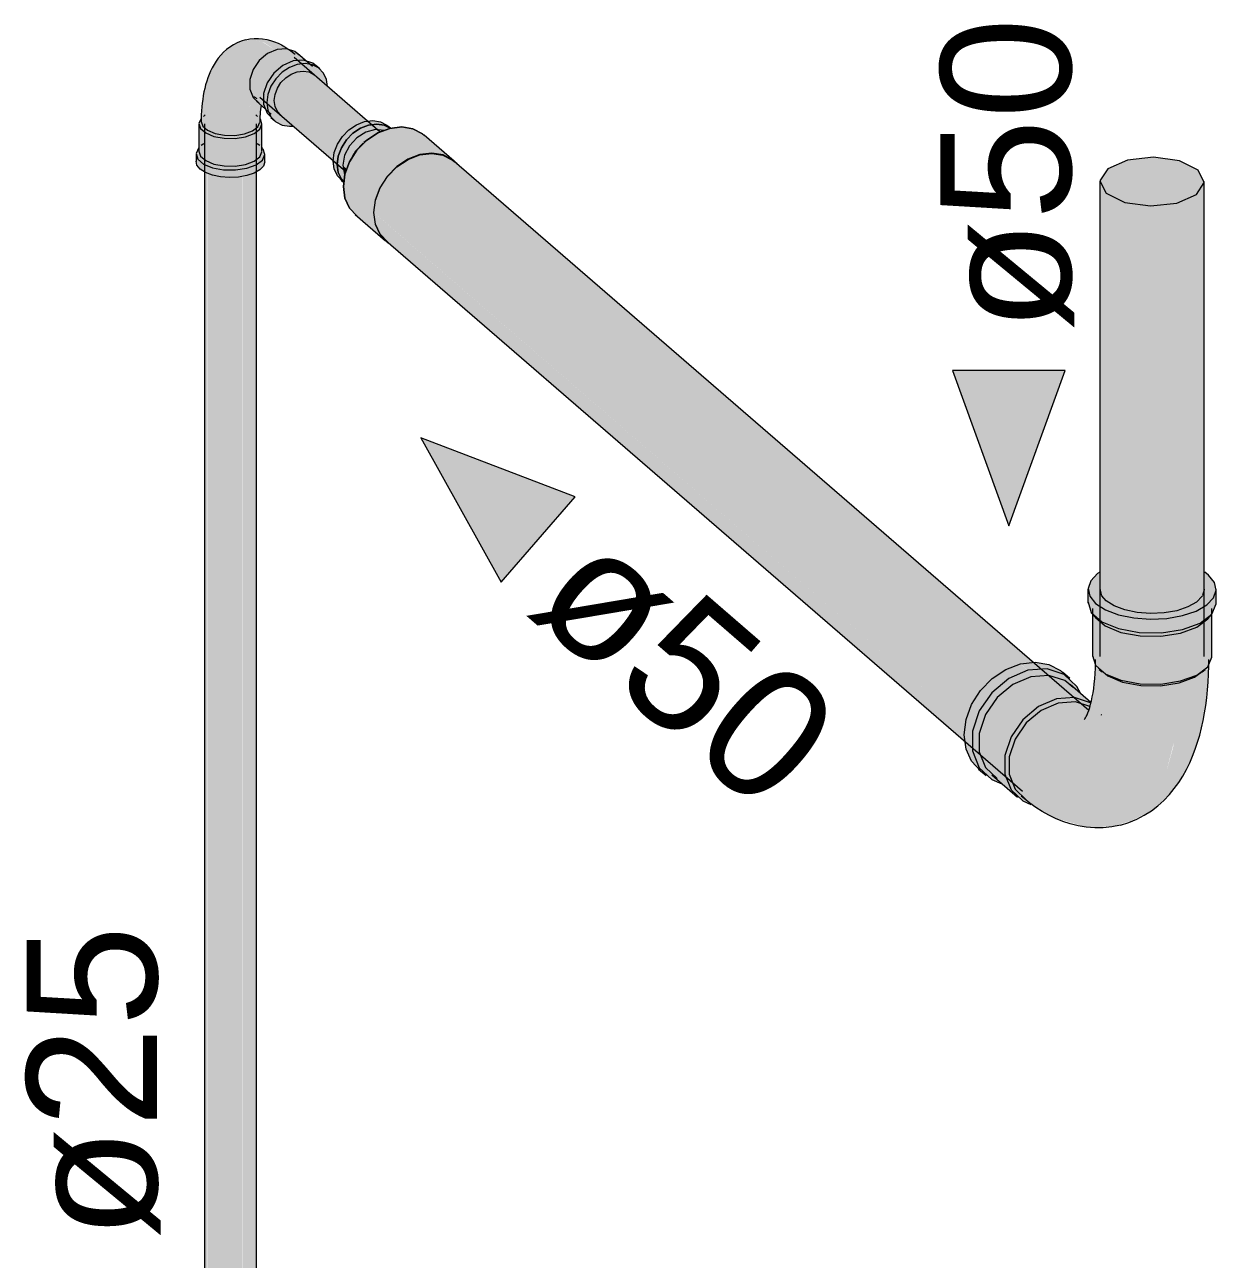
# Model space of a CAD drawing. Header units: metres. Extents: x -0.9 to 62, y -37.3 to 60.
# Drawn here: x 53.865 to 54.436, y 36.442 to 37.034 of the extents above; entities that cross this region are included whole.
import ezdxf

# ---------------------------------------------------------------- set-up
doc = ezdxf.new("R2010")
doc.units = ezdxf.units.M
doc.layers.add('P-PIPE', color=7, linetype='Continuous', lineweight=5)
doc.layers.add('P-PIPE-IDEN', color=7, linetype='Continuous', lineweight=5)
doc.styles.add('Arial_3', font='arial.ttf', dxfattribs={"height": 0.0625})

# ---------------------------------------------------------------- blocks, each defined once
blk = doc.blocks.new('AF_Soldavel_Curva 45_90 - Standard-3705015-3D_DT_03')
at = {"layer": 'P-PIPE', "true_color": 0x69503c}
for points in [[(12.32916, 36.74878), (12.33715, 36.74916), (12.34465, 36.75049), (12.35156, 36.75291), (12.35668, 36.75605), (12.35951, 36.759), (12.36079, 36.7627), (12.35998, 36.76643), (12.35712, 36.76993), (12.35504, 36.77127), (12.35502, 36.7627), (12.35389, 36.75965), (12.35116, 36.75689), (12.34663, 36.75444), (12.34192, 36.75285), (12.33422, 36.75169), (12.32916, 36.75147), (12.32124, 36.75229), (12.31693, 36.75319), (12.3113, 36.75548), (12.30759, 36.75815), (12.30573, 36.76043), (12.30507, 36.76353), (12.30507, 36.77132), (12.30388, 36.77065), (12.3006, 36.76723), (12.29932, 36.76353), (12.30013, 36.75981), (12.30299, 36.75631), (12.30859, 36.75293), (12.31502, 36.75067), (12.32292, 36.74925), (12.32427, 36.74914)], [(12.33452, 36.74229), (12.34465, 36.74385), (12.34465, 36.75049), (12.33563, 36.74908), (12.32916, 36.74878), (12.31964, 36.74971), (12.31251, 36.75144), (12.30759, 36.75334), (12.30286, 36.75646), (12.30008, 36.76006), (12.29932, 36.76345), (12.29932, 36.7569), (12.30092, 36.75192), (12.30595, 36.74758), (12.31502, 36.74407), (12.32427, 36.74243), (12.33422, 36.74229)], [(12.34465, 36.74385), (12.35319, 36.74707), (12.35869, 36.75132), (12.36079, 36.75606), (12.36079, 36.7627), (12.35951, 36.759), (12.35623, 36.75559), (12.35116, 36.75268), (12.34465, 36.75049), (12.34465, 36.74494)], [(12.33422, 36.7177), (12.34365, 36.71916), (12.34365, 36.74206), (12.33422, 36.7406), (12.32289, 36.74099), (12.31391, 36.74291), (12.30713, 36.74593), (12.30209, 36.75053), (12.30142, 36.75132), (12.30157, 36.73083), (12.30286, 36.72671), (12.30805, 36.72243), (12.31502, 36.71954), (12.32479, 36.71782), (12.33352, 36.7177)], [(12.33422, 36.7406), (12.34378, 36.74229), (12.34465, 36.74385), (12.33422, 36.74229), (12.32289, 36.74261), (12.31391, 36.74427), (12.30573, 36.74776), (12.30209, 36.75053), (12.3034, 36.74915), (12.30805, 36.74534), (12.31502, 36.74245), (12.32427, 36.74074), (12.32992, 36.74066)], [(12.34365, 36.71916), (12.35199, 36.72244), (12.35668, 36.72598), (12.35869, 36.73053), (12.35863, 36.75118), (12.35583, 36.74825), (12.35116, 36.74483), (12.34365, 36.74206), (12.34365, 36.71957)], [(12.34365, 36.74206), (12.3515, 36.74497), (12.35738, 36.74971), (12.35769, 36.75047), (12.35295, 36.74692), (12.34465, 36.74385), (12.34378, 36.74229)], [(12.25829, 36.67019), (12.25144, 36.67647), (12.25014, 36.6777), (12.24715, 36.68566), (12.24732, 36.69453), (12.25062, 36.70371), (12.25578, 36.7112), (12.26425, 36.71788), (12.27198, 36.7212), (12.27056, 36.72429), (12.26117, 36.72021), (12.25296, 36.71326), (12.24712, 36.70479), (12.24391, 36.69453), (12.24409, 36.68521), (12.24715, 36.67757), (12.25317, 36.67188), (12.25796, 36.6703)], [(12.29098, 36.71944), (12.28606, 36.72426), (12.27982, 36.72725), (12.27401, 36.7282), (12.26708, 36.7273), (12.27056, 36.72429), (12.28053, 36.72474), (12.28845, 36.72184), (12.29069, 36.71972)], [(12.29538, 36.71313), (12.294, 36.71659), (12.28796, 36.7223), (12.27982, 36.72498), (12.27056, 36.72429), (12.27198, 36.7212), (12.2806, 36.72184), (12.28819, 36.71935), (12.29532, 36.71318)], [(12.26807, 36.66173), (12.26227, 36.66747), (12.25944, 36.67503), (12.25945, 36.68338), (12.26244, 36.6924), (12.26872, 36.7011), (12.27633, 36.70715), (12.28428, 36.71056), (12.27198, 36.7212), (12.26302, 36.71722), (12.25578, 36.7112), (12.25014, 36.70302), (12.24715, 36.69309), (12.24728, 36.6849), (12.25025, 36.67759), (12.25924, 36.66937), (12.26803, 36.66176)], [(12.30048, 36.70871), (12.28819, 36.71935), (12.28015, 36.72181), (12.27198, 36.7212), (12.28428, 36.71056), (12.2929, 36.71121), (12.29984, 36.70893)], [(12.33399, 36.71688), (12.34294, 36.71827), (12.34365, 36.71916), (12.33352, 36.7177), (12.32289, 36.71808), (12.31425, 36.71986), (12.30805, 36.7222), (12.30876, 36.72156), (12.31702, 36.71841), (12.32479, 36.71701), (12.33352, 36.71689)], [(12.34294, 36.71827), (12.35034, 36.721), (12.35133, 36.72199), (12.34365, 36.71916)], [(12.27217, 36.66038), (12.26807, 36.66383), (12.26439, 36.66731), (12.26155, 36.67503), (12.26155, 36.68278), (12.26478, 36.69188), (12.26973, 36.69906), (12.27692, 36.70504), (12.28509, 36.70854), (12.28428, 36.71056), (12.27566, 36.70687), (12.26807, 36.70056), (12.26244, 36.6924), (12.25945, 36.68278), (12.25961, 36.67415), (12.26244, 36.66706), (12.26807, 36.66173), (12.27186, 36.66049)], [(12.30019, 36.70687), (12.30044, 36.70873), (12.29244, 36.71117), (12.28428, 36.71056), (12.28509, 36.70854), (12.29325, 36.70915), (12.29984, 36.70698)]]:
    blk.add_hatch(color=27, dxfattribs=at).paths.add_polyline_path(points)
h = blk.add_hatch(color=27, dxfattribs=at)
h.paths.add_polyline_path([(12.24391, 36.68566), (12.24413, 36.69577), (12.24712, 36.70479), (12.25347, 36.7138), (12.26145, 36.72038), (12.27056, 36.72429), (12.26682, 36.7273), (12.26, 36.72468), (12.25263, 36.71946), (12.24712, 36.71343), (12.24356, 36.70787), (12.24086, 36.70063), (12.23994, 36.69336), (12.24086, 36.68655), (12.24391, 36.68566)])
h.paths.add_polyline_path([(12.25317, 36.67188), (12.24708, 36.67769), (12.24391, 36.68566), (12.24086, 36.68655), (12.24361, 36.68062), (12.24923, 36.67503), (12.25296, 36.67204)])
h = blk.add_hatch(color=27, dxfattribs=at)
h.paths.add_polyline_path([(12.30287, 36.64899), (12.31202, 36.64972), (12.31957, 36.65203), (12.326, 36.65669), (12.33189, 36.66446), (12.33664, 36.67478), (12.34043, 36.68961), (12.34223, 36.70202), (12.34294, 36.71827), (12.33352, 36.71689), (12.32289, 36.71732), (12.31502, 36.71896), (12.30876, 36.72156), (12.30281, 36.72671), (12.30248, 36.71972), (12.30127, 36.71124), (12.29946, 36.7046), (12.29841, 36.7026), (12.29685, 36.70262), (12.29061, 36.70477), (12.28509, 36.70854), (12.27692, 36.70504), (12.26973, 36.69906), (12.26439, 36.69133), (12.26155, 36.68278), (12.26155, 36.67861), (12.26155, 36.6786), (12.26155, 36.67443), (12.26458, 36.66713), (12.27172, 36.66073), (12.27527, 36.65801), (12.28311, 36.6536), (12.2982, 36.64926), (12.29964, 36.64917)])
h.paths.add_polyline_path([(12.30083, 36.69629), (12.30083, 36.69629), (12.3021, 36.69629)])
h = blk.add_hatch(color=27, dxfattribs=at)
h.paths.add_polyline_path([(12.31909, 36.65168), (12.3294, 36.65677), (12.33574, 36.66243), (12.33966, 36.66647), (12.34614, 36.67619), (12.35006, 36.68537), (12.35297, 36.69453), (12.35537, 36.70772), (12.35648, 36.71443), (12.35698, 36.72666), (12.35617, 36.72553), (12.35245, 36.7226), (12.34941, 36.72065), (12.34294, 36.71827), (12.34189, 36.69964), (12.34011, 36.6874), (12.33664, 36.67478), (12.33189, 36.66446), (12.326, 36.65669), (12.31957, 36.65203)])
h.paths.add_polyline_path([(12.29736, 36.70247), (12.29846, 36.7027), (12.30003, 36.70621), (12.30019, 36.70687), (12.2929, 36.70912), (12.28509, 36.70854), (12.29134, 36.70427), (12.29703, 36.70257)])
at = {"layer": 'P-PIPE'}
for p, q in [((12.29931, 36.76312), (12.29931, 36.75648)), ((12.36081, 36.75648), (12.36081, 36.76312)), ((12.30141, 36.75383), (12.30141, 36.73092)), ((12.35871, 36.73092), (12.35871, 36.75383)), ((12.30148, 36.75118), (12.30343, 36.74889)), ((12.35668, 36.74889), (12.35863, 36.75118)), ((12.3047, 36.7247), (12.30603, 36.72352)), ((12.35409, 36.72352), (12.35541, 36.7247)), ((12.29068, 36.72034), (12.28712, 36.72342)), ((12.3007, 36.7089), (12.29073, 36.71752)), ((12.30597, 36.70285), (12.30569, 36.70299)), ((12.24688, 36.67691), (12.25044, 36.67383)), ((12.25324, 36.67419), (12.26553, 36.66355))]:
    blk.add_line(p, q, dxfattribs=at)
for points in [[(12.30491, 36.77137, 0), (12.30388, 36.77065, 0), (12.3006, 36.76723, 0), (12.29932, 36.76353, 0), (12.30013, 36.75981, 0), (12.30299, 36.75631, 0), (12.30769, 36.75327, 0), (12.31391, 36.7509, 0), (12.32124, 36.74937, 0), (12.32916, 36.74878, 0), (12.33715, 36.74916, 0), (12.34465, 36.75049, 0)], [(12.34465, 36.75049, 0), (12.35116, 36.75268, 0), (12.35623, 36.75559, 0), (12.35951, 36.759, 0), (12.36079, 36.7627, 0), (12.35998, 36.76643, 0), (12.35712, 36.76993, 0), (12.35525, 36.77133, 0)], [(12.30593, 36.76005, 0), (12.30573, 36.76043, 0), (12.30507, 36.76345, 0)], [(12.34192, 36.75285, 0), (12.33582, 36.75177, 0), (12.32933, 36.75146, 0), (12.32289, 36.75194, 0), (12.31693, 36.75319, 0), (12.31187, 36.75511, 0), (12.30805, 36.75758, 0), (12.30596, 36.76001, 0)], [(12.35418, 36.76005, 0), (12.35401, 36.75977, 0), (12.35133, 36.75699, 0), (12.34721, 36.75463, 0), (12.34192, 36.75285, 0)], [(12.35505, 36.76311, 0), (12.35504, 36.76278, 0), (12.35425, 36.76018, 0)], [(12.29932, 36.7569, 0), (12.30087, 36.75197, 0), (12.30594, 36.74758, 0), (12.31392, 36.74427, 0), (12.32384, 36.74243, 0), (12.33452, 36.74229, 0), (12.34465, 36.74385, 0)], [(12.34465, 36.74385, 0), (12.35303, 36.74694, 0), (12.35863, 36.75118, 0), (12.36079, 36.75606, 0), (12.36081, 36.75648, 0)], [(12.30286, 36.74962, 0), (12.30759, 36.74554, 0), (12.31502, 36.74245, 0), (12.32427, 36.74074, 0), (12.33422, 36.7406, 0), (12.34365, 36.74206, 0)], [(12.34365, 36.74206, 0), (12.35145, 36.74494, 0), (12.35668, 36.74889, 0)], [(12.30142, 36.73131, 0), (12.30286, 36.72671, 0), (12.30759, 36.72263, 0), (12.31502, 36.71954, 0), (12.32427, 36.71783, 0), (12.33422, 36.7177, 0), (12.34365, 36.71916, 0)], [(12.34365, 36.71916, 0), (12.35145, 36.72203, 0), (12.35668, 36.72598, 0), (12.35869, 36.73053, 0), (12.35871, 36.73092, 0)], [(12.24786, 36.67612, 0), (12.24356, 36.68067, 0), (12.24086, 36.68655, 0), (12.23994, 36.69336, 0), (12.24086, 36.70063, 0), (12.24356, 36.70787, 0), (12.24786, 36.71459, 0), (12.25347, 36.72032, 0), (12.26, 36.72468, 0), (12.267, 36.72737, 0)], [(12.27056, 36.72429, 0), (12.2613, 36.72032, 0), (12.25316, 36.71355, 0), (12.24712, 36.70479, 0), (12.24391, 36.6951, 0), (12.24391, 36.68566, 0), (12.24712, 36.67759, 0), (12.25317, 36.67188, 0), (12.2581, 36.66981, 0)], [(12.267, 36.72737, 0), (12.27401, 36.7282, 0), (12.28053, 36.72713, 0), (12.28614, 36.72422, 0), (12.28841, 36.72219, 0)], [(12.29575, 36.71337, 0), (12.294, 36.71659, 0), (12.28796, 36.7223, 0), (12.27982, 36.72498, 0), (12.27056, 36.72429, 0)], [(12.29761, 36.70068, 0), (12.29768, 36.70076, 0), (12.29786, 36.70102, 0), (12.29812, 36.70146, 0), (12.29846, 36.70209, 0), (12.29885, 36.70291, 0), (12.29927, 36.70391, 0), (12.29971, 36.7051, 0), (12.30015, 36.70646, 0), (12.30058, 36.70799, 0), (12.301, 36.70968, 0), (12.30139, 36.71152, 0), (12.30174, 36.71351, 0), (12.30206, 36.71563, 0), (12.30233, 36.71788, 0), (12.30255, 36.72025, 0), (12.30272, 36.72273, 0), (12.30284, 36.72532, 0), (12.3029, 36.728, 0), (12.30291, 36.72942, 0)], [(12.30428, 36.72543, 0), (12.30876, 36.72156, 0), (12.3158, 36.71864, 0), (12.32457, 36.71701, 0), (12.33399, 36.71688, 0), (12.34294, 36.71827, 0)], [(12.31483, 36.65011, 0), (12.31882, 36.65132, 0), (12.32266, 36.65289, 0), (12.32629, 36.65479, 0), (12.32968, 36.65696, 0), (12.33282, 36.65937, 0), (12.33569, 36.66197, 0), (12.33831, 36.66473, 0), (12.34068, 36.6676, 0), (12.34282, 36.67057, 0), (12.34475, 36.67362, 0), (12.34649, 36.67675, 0), (12.34806, 36.67994, 0), (12.34946, 36.68318, 0), (12.35072, 36.68649, 0), (12.35185, 36.68985, 0), (12.35285, 36.69326, 0), (12.35374, 36.69673, 0), (12.35451, 36.70025, 0), (12.35518, 36.70383, 0), (12.35574, 36.70747, 0), (12.35621, 36.71115, 0), (12.35659, 36.71489, 0), (12.35688, 36.71867, 0), (12.35707, 36.72251, 0), (12.35718, 36.72639, 0), (12.35721, 36.72942, 0)], [(12.34294, 36.71827, 0), (12.35034, 36.721, 0), (12.35529, 36.72474, 0)], [(12.27198, 36.7212, 0), (12.26337, 36.7175, 0), (12.25578, 36.7112, 0), (12.25015, 36.70304, 0), (12.24715, 36.69401, 0), (12.24715, 36.68521, 0), (12.25015, 36.67769, 0), (12.25577, 36.67237, 0)], [(12.29223, 36.71606, 0), (12.28819, 36.71935, 0), (12.2806, 36.72184, 0), (12.27198, 36.7212, 0)], [(12.28428, 36.71056, 0), (12.27566, 36.70687, 0), (12.26807, 36.70056, 0), (12.26244, 36.6924, 0), (12.25945, 36.68338, 0), (12.25944, 36.67458, 0), (12.26244, 36.66706, 0), (12.26807, 36.66173, 0), (12.27199, 36.66, 0)], [(12.28509, 36.70854, 0), (12.27692, 36.70504, 0), (12.26973, 36.69906, 0), (12.26439, 36.69133, 0), (12.26155, 36.68278, 0), (12.26155, 36.67444, 0), (12.26439, 36.66731, 0), (12.26972, 36.66226, 0)], [(12.30048, 36.70871, 0), (12.2929, 36.71121, 0), (12.28428, 36.71056, 0)], [(12.30022, 36.70692, 0), (12.29325, 36.70915, 0), (12.28509, 36.70854, 0)], [(12.31483, 36.65011, 0), (12.31074, 36.64929, 0), (12.30661, 36.64886, 0), (12.30252, 36.64881, 0), (12.2985, 36.64912, 0), (12.2946, 36.64976, 0), (12.29084, 36.65069, 0), (12.28723, 36.65187, 0), (12.28378, 36.65328, 0), (12.28049, 36.65489, 0), (12.27734, 36.65666, 0), (12.27433, 36.65859, 0), (12.27144, 36.66066, 0), (12.26866, 36.66285, 0), (12.26732, 36.66399, 0)]]:
    blk.add_polyline3d(points, dxfattribs=at)
blk = doc.blocks.new('PVC Marrom Soldável_Bucha de Reducão Longa - Bucha de Redução-3710161-3D_DT_03')
at = {"layer": 'P-PIPE', "true_color": 0x69503c}
for points in [[(11.93952, 36.96667), (11.94018, 36.97113), (11.94153, 36.97474), (11.94441, 36.97898), (11.94793, 36.98226), (11.95172, 36.98449), (11.95571, 36.98572), (11.95915, 36.98594), (11.96209, 36.98545), (11.96464, 36.98433), (11.96221, 36.98605), (11.95992, 36.98714), (11.95571, 36.98759), (11.95166, 36.98684), (11.94793, 36.98517), (11.94448, 36.98262), (11.94153, 36.97935), (11.93927, 36.97541), (11.93813, 36.97236), (11.93762, 36.96832), (11.93891, 36.9672)], [(11.94223, 36.9663), (11.9433, 36.97159), (11.94594, 36.97632), (11.94943, 36.97988), (11.9539, 36.98239), (11.95856, 36.98329), (11.96239, 36.98313), (11.96466, 36.98412), (11.9614, 36.98557), (11.95783, 36.98597), (11.95356, 36.9852), (11.95067, 36.98409), (11.94637, 36.98098), (11.94393, 36.97848), (11.94108, 36.97353), (11.94003, 36.97072), (11.93952, 36.96667), (11.94074, 36.9665)], [(11.95698, 36.94361), (11.9579, 36.95002), (11.96069, 36.95666), (11.96401, 36.96155), (11.96815, 36.96576), (11.97346, 36.96929), (11.98024, 36.97161), (11.9849, 36.97216), (11.99058, 36.97111), (11.99452, 36.96918), (11.97964, 36.9818), (11.97577, 36.98381), (11.97042, 36.98469), (11.9636, 36.98359), (11.95812, 36.98125), (11.95306, 36.97768), (11.94867, 36.97301), (11.94516, 36.9672), (11.94318, 36.96148), (11.9425, 36.95613), (11.95693, 36.94365)], [(11.94419, 36.9646), (11.94603, 36.969), (11.94916, 36.97389), (11.95306, 36.97781), (11.95638, 36.98009), (11.9601, 36.98225), (11.9614, 36.98296), (11.95742, 36.98327), (11.95245, 36.98174), (11.94851, 36.97913), (11.94488, 36.97474), (11.94296, 36.97067), (11.94242, 36.96613), (11.94403, 36.96474)], [(11.94275, 36.95811), (11.9426, 36.95849), (11.94126, 36.96021), (11.94003, 36.96289), (11.93952, 36.96667), (11.93762, 36.96832), (11.93833, 36.96411), (11.94003, 36.96084), (11.9425, 36.95832)], [(11.94278, 36.95831), (11.943, 36.96209), (11.94223, 36.9663), (11.93952, 36.96667), (11.94003, 36.96289), (11.94211, 36.95901), (11.9425, 36.9586)], [(11.96424, 36.92909), (11.96347, 36.92977), (11.95995, 36.93367), (11.95779, 36.93893), (11.95715, 36.94365), (11.9579, 36.94957), (11.96013, 36.9555), (11.96369, 36.961), (11.96835, 36.9657), (11.97393, 36.96929), (11.98024, 36.97143), (11.9849, 36.97197), (11.99089, 36.97073), (11.99484, 36.96863), (11.99408, 36.96929), (11.98957, 36.97139), (11.98389, 36.97204), (11.97849, 36.97122), (11.97279, 36.96886), (11.96727, 36.96489), (11.96306, 36.96036), (11.95969, 36.95481), (11.95761, 36.94857), (11.95706, 36.94296), (11.95799, 36.93747), (11.96036, 36.93278), (11.96404, 36.92919)], [(11.9432, 36.96167), (11.94357, 36.96293), (11.94403, 36.96474), (11.94229, 36.96596), (11.94314, 36.96177)], [(11.96347, 36.92948), (11.95969, 36.93377), (11.95761, 36.93896), (11.95693, 36.94365), (11.9425, 36.95613), (11.94326, 36.95055), (11.94547, 36.94574), (11.949, 36.94201), (11.96082, 36.93178)]]:
    blk.add_hatch(color=27, dxfattribs=at).paths.add_polyline_path(points)
at = {"layer": 'P-PIPE'}
for p, q in [((11.96501, 36.98404), (11.96386, 36.98504)), ((11.9542, 36.97872), (11.95228, 36.9772)), ((11.99564, 36.96825), (11.98117, 36.98077)), ((11.94223, 36.9663), (11.94303, 36.96193)), ((11.94757, 36.97176), (11.94634, 36.96963)), ((11.94148, 36.95917), (11.94275, 36.95808)), ((11.94819, 36.94266), (11.96267, 36.93013))]:
    blk.add_line(p, q, dxfattribs=at)
for points in [[(11.93762, 36.96832, 0), (11.93813, 36.97236, 0), (11.93964, 36.97639, 0), (11.94203, 36.98012, 0), (11.94515, 36.98331, 0), (11.94878, 36.98573, 0), (11.95267, 36.98723, 0), (11.95657, 36.98769, 0), (11.9602, 36.9871, 0), (11.96331, 36.98548, 0), (11.96386, 36.98504, 0)], [(11.96488, 36.98407, 0), (11.96209, 36.98545, 0), (11.95846, 36.98605, 0), (11.95457, 36.98559, 0), (11.95067, 36.98409, 0), (11.94704, 36.98167, 0), (11.94393, 36.97848, 0), (11.94153, 36.97474, 0), (11.94003, 36.97072, 0), (11.93952, 36.96667, 0)], [(11.93952, 36.96667, 0), (11.94003, 36.97072, 0), (11.94153, 36.97474, 0), (11.94393, 36.97848, 0), (11.94704, 36.98167, 0), (11.95067, 36.98409, 0), (11.95457, 36.98559, 0), (11.95846, 36.98605, 0), (11.96209, 36.98545, 0), (11.96488, 36.98407, 0)], [(11.9425, 36.95613, 0), (11.94326, 36.96209, 0), (11.94547, 36.96803, 0), (11.949, 36.97353, 0), (11.95359, 36.97823, 0), (11.95894, 36.9818, 0), (11.96468, 36.984, 0), (11.97042, 36.98469, 0), (11.97577, 36.98381, 0), (11.98036, 36.98142, 0), (11.98116, 36.98077, 0)], [(11.98036, 36.98142, 0), (11.97577, 36.98381, 0), (11.97042, 36.98469, 0), (11.96468, 36.984, 0), (11.95894, 36.9818, 0), (11.95359, 36.97823, 0), (11.949, 36.97353, 0), (11.94547, 36.96803, 0), (11.94326, 36.96209, 0), (11.9425, 36.95613, 0)], [(11.96186, 36.98297, 0), (11.95783, 36.98337, 0), (11.95321, 36.98221, 0), (11.94887, 36.97953, 0), (11.94534, 36.97566, 0), (11.94303, 36.97107, 0), (11.94223, 36.9663, 0)], [(11.95191, 36.9769, 0), (11.94837, 36.97303, 0), (11.94728, 36.97124, 0)], [(11.99694, 36.96698, 0), (11.99484, 36.9689, 0), (11.99025, 36.97128, 0), (11.9849, 36.97216, 0), (11.97916, 36.97148, 0), (11.97342, 36.96927, 0), (11.96807, 36.9657, 0), (11.96347, 36.961, 0), (11.95995, 36.9555, 0), (11.95773, 36.94957, 0), (11.95698, 36.94361, 0)], [(11.94203, 36.95873, 0), (11.93964, 36.96126, 0), (11.93813, 36.96453, 0), (11.93762, 36.96832, 0)], [(11.93952, 36.96667, 0), (11.94003, 36.96289, 0), (11.94153, 36.95962, 0), (11.94271, 36.95817, 0)], [(11.94267, 36.9582, 0), (11.94153, 36.95962, 0), (11.94003, 36.96289, 0), (11.93952, 36.96667, 0)], [(11.95715, 36.94365, 0), (11.9579, 36.94956, 0), (11.9601, 36.95545, 0), (11.9636, 36.96091, 0), (11.96815, 36.96557, 0), (11.97346, 36.96912, 0), (11.97916, 36.9713, 0), (11.98485, 36.97198, 0), (11.99016, 36.97111, 0), (11.99472, 36.96874, 0), (11.99551, 36.9681, 0)], [(11.949, 36.94201, 0), (11.94547, 36.94574, 0), (11.94326, 36.95055, 0), (11.9425, 36.95613, 0)], [(11.9425, 36.95613, 0), (11.94326, 36.95055, 0), (11.94547, 36.94574, 0), (11.949, 36.94201, 0)], [(11.95698, 36.94361, 0), (11.95773, 36.93803, 0), (11.95995, 36.93321, 0), (11.96347, 36.92948, 0), (11.96396, 36.92913, 0)], [(11.9636, 36.92964, 0), (11.9601, 36.93334, 0), (11.9579, 36.93812, 0), (11.95715, 36.94365, 0)]]:
    blk.add_polyline3d(points, dxfattribs=at)
blk = doc.blocks.new('AF_Soldavel_Curva 45_90 - Standard-3631512-3D_DT_03')
at = {"layer": 'P-PIPE', "true_color": 0x69503c}
for points in [[(11.89042, 36.98065), (11.89505, 36.98144), (11.8959, 36.98943), (11.8976, 36.99452), (11.89992, 36.9977), (11.90006, 36.99802), (11.89897, 36.99937), (11.8976, 37.00303), (11.89784, 37.00818), (11.89968, 37.01294), (11.90291, 37.01714), (11.90658, 37.02002), (11.90965, 37.02165), (11.90373, 37.02534), (11.89925, 37.02667), (11.89364, 37.02571), (11.88942, 37.02383), (11.88494, 37.02015), (11.88156, 37.01618), (11.88107, 37.01553), (11.87687, 37.00598), (11.87506, 36.99693), (11.87435, 36.98732), (11.87535, 36.98481), (11.87738, 36.98306), (11.88204, 36.98137), (11.88673, 36.9807), (11.89004, 36.98066)], [(11.90494, 36.99363), (11.90417, 36.99583), (11.90444, 37.00144), (11.90641, 37.00657), (11.90954, 37.01086), (11.91381, 37.01428), (11.91751, 37.01587), (11.91069, 37.02178), (11.90572, 37.01948), (11.90215, 37.01651), (11.89896, 37.01155), (11.8976, 37.00745), (11.8976, 37.00281), (11.89918, 36.99885), (11.90472, 36.99382)], [(11.91751, 37.01587), (11.91847, 37.01628), (11.92413, 37.01643), (11.92398, 37.01669), (11.91923, 37.02081), (11.915, 37.0221), (11.91069, 37.02178), (11.91704, 37.01628)], [(11.90779, 36.98959), (11.90625, 36.99339), (11.90598, 36.99745), (11.90654, 37.00083), (11.90847, 37.00523), (11.91108, 37.00878), (11.91415, 37.01155), (11.91781, 37.01366), (11.92036, 37.01465), (11.91847, 37.01628), (11.91285, 37.01361), (11.90902, 37.01035), (11.90584, 37.00566), (11.90417, 37.0005), (11.90417, 36.99555), (11.90634, 36.99084), (11.90745, 36.98988)], [(11.91661, 36.985), (11.91843, 36.98522), (11.91084, 36.99212), (11.90974, 36.99451), (11.90937, 36.99728), (11.90984, 37.0005), (11.91148, 37.00418), (11.91311, 37.00644), (11.91543, 37.00861), (11.91752, 37.01001), (11.92037, 37.0111), (11.92413, 37.01129), (11.92587, 37.01101), (11.92815, 37.00982), (11.93485, 37.00403), (11.93411, 37.00797), (11.93263, 37.01084), (11.9299, 37.01334), (11.92682, 37.01465), (11.92322, 37.01498), (11.91944, 37.01428), (11.9156, 37.01252), (11.91218, 37.00991), (11.90995, 37.00755), (11.90731, 37.00289), (11.90626, 36.99964), (11.90598, 36.9954), (11.90659, 36.99219), (11.90835, 36.98899), (11.91069, 36.98684), (11.91353, 36.98551), (11.91565, 36.98516)], [(11.93064, 37.01295), (11.92763, 37.01528), (11.92284, 37.01661), (11.91847, 37.01628), (11.92041, 37.01465), (11.9247, 37.01499), (11.92815, 37.01424), (11.92995, 37.01331)], [(11.89058, 36.96592), (11.89555, 36.96669), (11.89555, 36.97996), (11.89058, 36.97919), (11.88479, 36.97936), (11.87929, 36.98065), (11.87589, 36.98235), (11.87405, 36.98394), (11.87329, 36.98636), (11.87329, 36.97309), (11.87408, 36.97065), (11.87738, 36.96817), (11.88182, 36.96664), (11.88533, 36.96599), (11.88802, 36.96595)], [(11.89555, 36.97996), (11.90036, 36.982), (11.90241, 36.98356), (11.9034, 36.9862), (11.90253, 36.98807), (11.90206, 36.98614), (11.90104, 36.98442), (11.89887, 36.98278), (11.89508, 36.98128), (11.89536, 36.98048)], [(11.89555, 36.96669), (11.90036, 36.96873), (11.90241, 36.97029), (11.90348, 36.97268), (11.90348, 36.98595), (11.90241, 36.98356), (11.89902, 36.98124), (11.89555, 36.97996), (11.89555, 36.96821)], [(11.89077, 36.96404), (11.89621, 36.96488), (11.89555, 36.96669), (11.89058, 36.96592), (11.88476, 36.9661), (11.87926, 36.96739), (11.87589, 36.96908), (11.87405, 36.97067), (11.87329, 36.97386), (11.87305, 36.9745), (11.87189, 36.97188), (11.87272, 36.96923), (11.87622, 36.96655), (11.88046, 36.96496), (11.88533, 36.96411), (11.89058, 36.96404)], [(11.89621, 36.96488), (11.90104, 36.96678), (11.9038, 36.969), (11.90488, 36.97143), (11.9038, 36.97426), (11.90348, 36.97452), (11.90348, 36.97268), (11.90221, 36.97014), (11.89899, 36.96796), (11.89555, 36.96669), (11.89591, 36.96571)], [(11.8879, 36.96042), (11.89432, 36.961), (11.89621, 36.96134), (11.89621, 36.96488), (11.89058, 36.96404), (11.88365, 36.96437), (11.8785, 36.96561), (11.87529, 36.967), (11.8726, 36.9696), (11.87189, 36.97188), (11.87189, 36.96834), (11.87233, 36.96634), (11.87386, 36.96446), (11.87758, 36.96238), (11.88112, 36.96127), (11.88533, 36.96061)], [(11.89621, 36.96134), (11.90088, 36.96319), (11.90243, 36.96407), (11.90419, 36.96591), (11.90488, 36.96789), (11.90488, 36.97143), (11.90372, 36.96881), (11.90033, 36.9664), (11.89621, 36.96488)]]:
    blk.add_hatch(color=27, dxfattribs=at).paths.add_polyline_path(points)
h = blk.add_hatch(color=27, dxfattribs=at)
h.paths.add_polyline_path([(11.89505, 36.98137), (11.89966, 36.98337), (11.90145, 36.98475), (11.90242, 36.98694), (11.90307, 36.99524), (11.89992, 36.9977), (11.89918, 36.99699), (11.89696, 36.99328), (11.89556, 36.98821), (11.89505, 36.98144)])
h.paths.add_polyline_path([(11.90993, 37.02146), (11.91121, 37.02182), (11.91509, 37.02219), (11.90926, 37.02553), (11.90255, 37.02677), (11.89925, 37.02698), (11.89674, 37.02634), (11.89928, 37.02668), (11.90462, 37.02508), (11.90992, 37.02146)])
h = blk.add_hatch(color=27, dxfattribs=at)
h.paths.add_polyline_path([(11.89058, 36.97919), (11.89555, 36.97996), (11.89494, 36.98135), (11.88874, 36.98067), (11.8848, 36.98085), (11.8798, 36.98206), (11.877, 36.98339), (11.87493, 36.98546), (11.8744, 36.98806), (11.87435, 36.98876), (11.87329, 36.98636), (11.87405, 36.98394), (11.87738, 36.98144), (11.88182, 36.97991), (11.88533, 36.97926), (11.89042, 36.97919)])
h.paths.add_polyline_path([(11.87478, 36.9883), (11.8748, 36.98876), (11.87478, 36.98839)])
at = {"layer": 'P-PIPE'}
for p, q in [((11.92769, 37.01368), (11.92057, 37.01984)), ((11.93117, 37.01253), (11.92927, 37.01417)), ((11.90081, 36.997), (11.90793, 36.99084)), ((11.90475, 37.00044), (11.90467, 37.00031)), ((11.87629, 36.99046), (11.87538, 36.98974)), ((11.90139, 36.98974), (11.90047, 36.99046)), ((11.87328, 36.98616), (11.87328, 36.97289)), ((11.90348, 36.97289), (11.90348, 36.98616)), ((11.90768, 36.98921), (11.90957, 36.98757)), ((11.87555, 36.97661), (11.87436, 36.97571)), ((11.9024, 36.97571), (11.90121, 36.97661)), ((11.90385, 36.97433), (11.90357, 36.97466)), ((11.87188, 36.97165), (11.87188, 36.96811)), ((11.90488, 36.96811), (11.90488, 36.97165))]:
    blk.add_line(p, q, dxfattribs=at)
for points in [[(11.89554, 37.02641, 0), (11.89353, 37.02579, 0), (11.89159, 37.025, 0), (11.88976, 37.02405, 0), (11.88805, 37.02295, 0), (11.88647, 37.02174, 0), (11.88503, 37.02043, 0), (11.88372, 37.01905, 0), (11.88253, 37.01762, 0), (11.88146, 37.01613, 0), (11.8805, 37.01461, 0), (11.87963, 37.01305, 0), (11.87886, 37.01147, 0), (11.87816, 37.00986, 0), (11.87753, 37.00822, 0), (11.87698, 37.00656, 0), (11.87648, 37.00488, 0), (11.87605, 37.00317, 0), (11.87567, 37.00143, 0), (11.87534, 36.99967, 0), (11.87506, 36.99789, 0), (11.87483, 36.99608, 0), (11.87464, 36.99425, 0), (11.8745, 36.99239, 0), (11.87441, 36.99051, 0), (11.87435, 36.98861, 0), (11.87434, 36.98713, 0)], [(11.89554, 37.02641, 0), (11.89761, 37.02682, 0), (11.89969, 37.02704, 0), (11.90175, 37.02706, 0), (11.90377, 37.02691, 0), (11.90574, 37.02659, 0), (11.90763, 37.02612, 0), (11.90943, 37.02552, 0), (11.91116, 37.02482, 0), (11.91281, 37.02402, 0), (11.91437, 37.02313, 0), (11.91587, 37.02217, 0), (11.91731, 37.02114, 0), (11.91869, 37.02006, 0), (11.91935, 37.01949, 0)], [(11.91069, 37.02178, 0), (11.90614, 37.01983, 0), (11.90215, 37.01651, 0), (11.89918, 37.01221, 0), (11.8976, 37.00745, 0), (11.8976, 37.00281, 0), (11.89918, 36.99885, 0), (11.90214, 36.99604, 0)], [(11.92136, 37.01907, 0), (11.91923, 37.02081, 0), (11.91523, 37.02212, 0), (11.91069, 37.02178, 0)], [(11.91847, 37.01628, 0), (11.91351, 37.01416, 0), (11.90914, 37.01052, 0), (11.9059, 37.00582, 0), (11.90417, 37.00063, 0), (11.90417, 36.99556, 0), (11.90589, 36.99123, 0), (11.90888, 36.98832, 0)], [(11.92037, 37.01464, 0), (11.91661, 37.0132, 0), (11.91311, 37.01086, 0), (11.9101, 37.00778, 0), (11.90779, 37.00418, 0), (11.90634, 37.00029, 0), (11.90585, 36.99639, 0), (11.90634, 36.99274, 0), (11.90779, 36.98959, 0), (11.9101, 36.98714, 0), (11.91311, 36.98558, 0), (11.91661, 36.985, 0), (11.9184, 36.98509, 0)], [(11.92967, 37.0138, 0), (11.9278, 37.01522, 0), (11.92344, 37.01665, 0), (11.91847, 37.01628, 0)], [(11.93489, 37.00404, 0), (11.9344, 37.00735, 0), (11.93295, 37.01051, 0), (11.93064, 37.01295, 0), (11.92763, 37.01451, 0), (11.92413, 37.01509, 0), (11.92037, 37.01464, 0)], [(11.91259, 36.99027, 0), (11.91084, 36.99212, 0), (11.90974, 36.99451, 0), (11.90937, 36.99728, 0), (11.90974, 37.00023, 0), (11.91084, 37.00318, 0), (11.91259, 37.00591, 0), (11.91487, 37.00824, 0), (11.91752, 37.01001, 0), (11.92037, 37.0111, 0)], [(11.92037, 37.0111, 0), (11.92322, 37.01144, 0), (11.92587, 37.01101, 0), (11.92815, 37.00982, 0), (11.92855, 37.0095, 0)], [(11.89967, 36.9992, 0), (11.89971, 36.99918, 0), (11.89985, 36.9991, 0), (11.90007, 36.99896, 0), (11.90036, 36.99876, 0), (11.90071, 36.99848, 0), (11.90098, 36.99826, 0)], [(11.90304, 36.99509, 0), (11.90289, 36.99412, 0), (11.90275, 36.99308, 0), (11.90263, 36.99198, 0), (11.90254, 36.99082, 0), (11.90247, 36.98961, 0), (11.90243, 36.98835, 0), (11.90242, 36.98713, 0)], [(11.87435, 36.98876, 0), (11.87329, 36.98636, 0), (11.87405, 36.98394, 0), (11.87654, 36.98179, 0), (11.88046, 36.98016, 0), (11.88533, 36.97926, 0), (11.89058, 36.97919, 0), (11.89555, 36.97996, 0)], [(11.87435, 36.98732, 0), (11.87506, 36.98507, 0), (11.87737, 36.98307, 0), (11.88101, 36.98155, 0), (11.88555, 36.98072, 0), (11.89042, 36.98065, 0), (11.89505, 36.98137, 0)], [(11.89505, 36.98137, 0), (11.89887, 36.98278, 0), (11.90143, 36.98471, 0), (11.90242, 36.98694, 0)], [(11.89555, 36.97996, 0), (11.89966, 36.98147, 0), (11.90241, 36.98356, 0), (11.90348, 36.98595, 0), (11.90272, 36.98837, 0)], [(11.87305, 36.9745, 0), (11.87189, 36.97188, 0), (11.87272, 36.96923, 0), (11.87544, 36.96688, 0), (11.87972, 36.9651, 0), (11.88505, 36.96411, 0), (11.89077, 36.96404, 0), (11.89621, 36.96488, 0)], [(11.87329, 36.97309, 0), (11.87405, 36.97067, 0), (11.87654, 36.96852, 0), (11.88046, 36.96689, 0), (11.88533, 36.96599, 0), (11.89058, 36.96592, 0), (11.89555, 36.96669, 0)], [(11.89555, 36.96669, 0), (11.89966, 36.96821, 0), (11.90241, 36.97029, 0), (11.90348, 36.97268, 0)], [(11.89621, 36.96488, 0), (11.90071, 36.96654, 0), (11.90372, 36.96881, 0), (11.90488, 36.97143, 0), (11.90404, 36.97407, 0)], [(11.89621, 36.96134, 0), (11.89219, 36.96062, 0), (11.8879, 36.96042, 0), (11.88365, 36.96074, 0), (11.87972, 36.96156, 0), (11.87638, 36.96283, 0), (11.87386, 36.96446, 0), (11.87233, 36.96634, 0), (11.87189, 36.96834, 0)], [(11.90488, 36.96789, 0), (11.90419, 36.96591, 0), (11.90243, 36.96407, 0), (11.89971, 36.96252, 0), (11.89621, 36.96134, 0)]]:
    blk.add_polyline3d(points, dxfattribs=at)
blk = doc.blocks.new('Anotacao_Tuboseta - Fluxo 2-2612755-3D_DT_03')
at = {"layer": 'P-PIPE-IDEN'}
blk.add_hatch(color=256, dxfattribs=at).paths.add_polyline_path([(12.28841, 36.8679), (12.26136, 36.79358), (12.23432, 36.8679)])
for p, q in [((12.28841, 36.8679), (12.23432, 36.8679)), ((12.23432, 36.8679), (12.26136, 36.79358)), ((12.26136, 36.79358), (12.28841, 36.8679))]:
    blk.add_line(p, q, dxfattribs=at)

msp = doc.modelspace()

# ---------------------------------------------------------------- hatches: boundary and pattern name
at = {"layer": 'P-PIPE', "true_color": 0x00ffff}
h = msp.add_hatch(color=4, dxfattribs=at)
h.paths.add_polyline_path([(54.01346, 36.97239), (54.01535, 36.977), (54.01792, 36.98071), (54.02163, 36.98409), (54.02439, 36.98628), (53.99569, 37.0111), (53.99193, 37.0094), (53.98972, 37.00777), (53.98755, 37.00536), (53.98594, 37.00258), (53.98498, 36.99964), (53.98468, 36.99728), (54.01345, 36.97239)])
h.paths.add_polyline_path([(54.02369, 36.97303), (54.02479, 36.97412), (54.02399, 36.97336)])
for points in [[(54.02473, 36.98598), (54.02878, 36.98732), (54.02939, 36.9874), (54.00295, 37.01009), (54.00065, 37.01109), (53.99796, 37.01137), (53.99569, 37.0111), (54.02448, 36.9862)], [(54.01297, 36.96859), (54.01345, 36.97239), (53.98468, 36.99728), (53.98528, 36.99403), (53.98651, 36.99175), (53.98888, 36.98943), (54.01294, 36.96862)], [(54.3159, 36.69845), (54.31617, 36.70063), (54.31888, 36.70787), (54.3237, 36.71512), (54.32879, 36.72032), (54.33531, 36.72468), (54.33825, 36.7258), (54.05447, 36.9713), (54.04873, 36.96908), (54.04338, 36.96548), (54.03879, 36.96072), (54.03527, 36.95504), (54.03319, 36.94935), (54.03252, 36.94361), (54.31525, 36.69901)], [(54.33825, 36.7258), (54.34313, 36.72746), (54.34807, 36.7282), (54.06931, 36.96912), (54.06548, 36.97111), (54.06017, 36.97198), (54.05447, 36.9713), (54.33759, 36.72637)], [(53.9527, 35.99345), (53.95267, 36.96246), (53.9512, 36.96283), (53.95128, 35.99604), (53.95156, 35.99485), (53.95243, 35.99379)], [(53.96334, 35.99039), (53.96758, 35.99073), (53.96963, 35.99109), (53.96957, 36.96099), (53.96589, 36.96055), (53.96322, 36.96042), (53.95709, 36.96113), (53.95382, 36.96203), (53.9527, 36.96245), (53.95273, 35.99344), (53.95559, 35.99185), (53.95781, 35.99112), (53.96125, 35.99055), (53.96325, 35.9904)], [(53.96963, 35.99109), (53.97306, 35.99243), (53.97449, 35.99332), (53.97568, 35.99457), (53.97619, 35.99605), (53.97603, 36.96309), (53.97378, 36.9621), (53.96963, 36.96062), (53.96963, 35.99198)], [(54.38337, 36.75758), (54.38337, 36.95292), (54.38038, 36.95879), (54.38059, 36.76251), (54.38138, 36.76002), (54.38301, 36.75802)], [(54.41724, 36.75285), (54.42311, 36.75497), (54.42691, 36.75727), (54.42947, 36.7602), (54.43036, 36.76278), (54.43036, 36.95811), (54.42665, 36.95233), (54.41724, 36.94819), (54.41724, 36.75463)], [(54.40465, 36.75146), (54.41247, 36.752), (54.41724, 36.75285), (54.41724, 36.94819), (54.40465, 36.94679), (54.39225, 36.94852), (54.38337, 36.95292), (54.38337, 36.75758), (54.38791, 36.75484), (54.39312, 36.753), (54.39959, 36.75184), (54.40456, 36.75146)], [(54.31568, 36.6902), (54.31538, 36.69438), (54.3159, 36.69845), (54.03248, 36.94361), (54.03322, 36.93812), (54.03554, 36.93321), (54.0391, 36.92948), (54.31547, 36.69038)]]:
    msp.add_hatch(color=4, dxfattribs=at).paths.add_polyline_path(points)
at = {"layer": 'P-PIPE', "true_color": 0x7f7f7f}
msp.add_hatch(color=8, dxfattribs=at).paths.add_polyline_path([(54.40465, 36.94679), (54.41724, 36.94819), (54.42665, 36.95233), (54.43036, 36.95811), (54.42738, 36.96399), (54.4185, 36.96838), (54.4061, 36.97011), (54.39351, 36.96872), (54.38409, 36.96457), (54.38038, 36.95879), (54.38337, 36.95292), (54.39225, 36.94852), (54.39966, 36.94749)])

# ---------------------------------------------------------------- linework, layer by layer
at = {"layer": 'P-PIPE'}
for p, q in [((54.03538, 36.98223), (53.99418, 37.01788)), ((53.97783, 36.99897), (54.01903, 36.96332)), ((53.9512, 36.98616), (53.9512, 35.9801)), ((53.9762, 35.9801), (53.9762, 36.98616)), ((54.37497, 36.70498), (54.07083, 36.9681)), ((54.38037, 36.95845), (54.38037, 36.73092)), ((54.43037, 36.73092), (54.43037, 36.95845)), ((54.03812, 36.93028), (54.34324, 36.66632))]:
    msp.add_line(p, q, dxfattribs=at)
for points in [[(54.03247, 36.94365, 0), (54.03322, 36.94956, 0), (54.03542, 36.95545, 0), (54.03891, 36.96091, 0), (54.04347, 36.96557, 0), (54.04878, 36.96912, 0), (54.05447, 36.9713, 0)], [(54.05447, 36.9713, 0), (54.06017, 36.97198, 0), (54.06548, 36.97111, 0), (54.07003, 36.96874, 0), (54.07083, 36.9681, 0)], [(54.39351, 36.96872, 0), (54.38409, 36.96457, 0), (54.38038, 36.95879, 0), (54.38337, 36.95292, 0)], [(54.42738, 36.96399, 0), (54.4185, 36.96838, 0), (54.4061, 36.97011, 0), (54.39351, 36.96872, 0)], [(54.41724, 36.94819, 0), (54.42665, 36.95233, 0), (54.43036, 36.95811, 0), (54.42738, 36.96399, 0)], [(54.38337, 36.95292, 0), (54.39225, 36.94852, 0), (54.40465, 36.94679, 0), (54.41724, 36.94819, 0)], [(54.03891, 36.92964, 0), (54.03542, 36.93334, 0), (54.03322, 36.93812, 0), (54.03247, 36.94365, 0)]]:
    msp.add_polyline3d(points, dxfattribs=at)

# ---------------------------------------------------------------- block references
for name in ['AF_Soldavel_Curva 45_90 - Standard-3631512-3D_DT_03', 'PVC Marrom Soldável_Bucha de Reducão Longa - Bucha de Redução-3710161-3D_DT_03', 'AF_Soldavel_Curva 45_90 - Standard-3705015-3D_DT_03']:
    msp.add_blockref(name, (42.07532, 0), dxfattribs=at)
at = {"layer": 'P-PIPE-IDEN'}
msp.add_blockref('Anotacao_Tuboseta - Fluxo 2-2612755-3D_DT_03', (42.07532, 0), dxfattribs=at)
at = {"layer": 'P-PIPE-IDEN', "rotation": 229.1362198638759}
msp.add_blockref('Anotacao_Tuboseta - Fluxo 2-2612755-3D_DT_03', (34.25135, 70.18119), dxfattribs=at)

# ---------------------------------------------------------------- texts
at = {"layer": 'P-PIPE-IDEN', "char_height": 0.0625, "width": 0.1803797, "attachment_point": 1, "style": 'Arial_3'}
for s, insert, rotation in [('ø50', (54.30393, 36.88665), 90), ('ø50', (54.14606, 36.80015), 319.13622), ('ø25', (53.86602, 36.45169), 90)]:
    msp.add_mtext(s, dxfattribs=dict(at, insert=insert, rotation=rotation))

doc.saveas('drawing.dxf')
